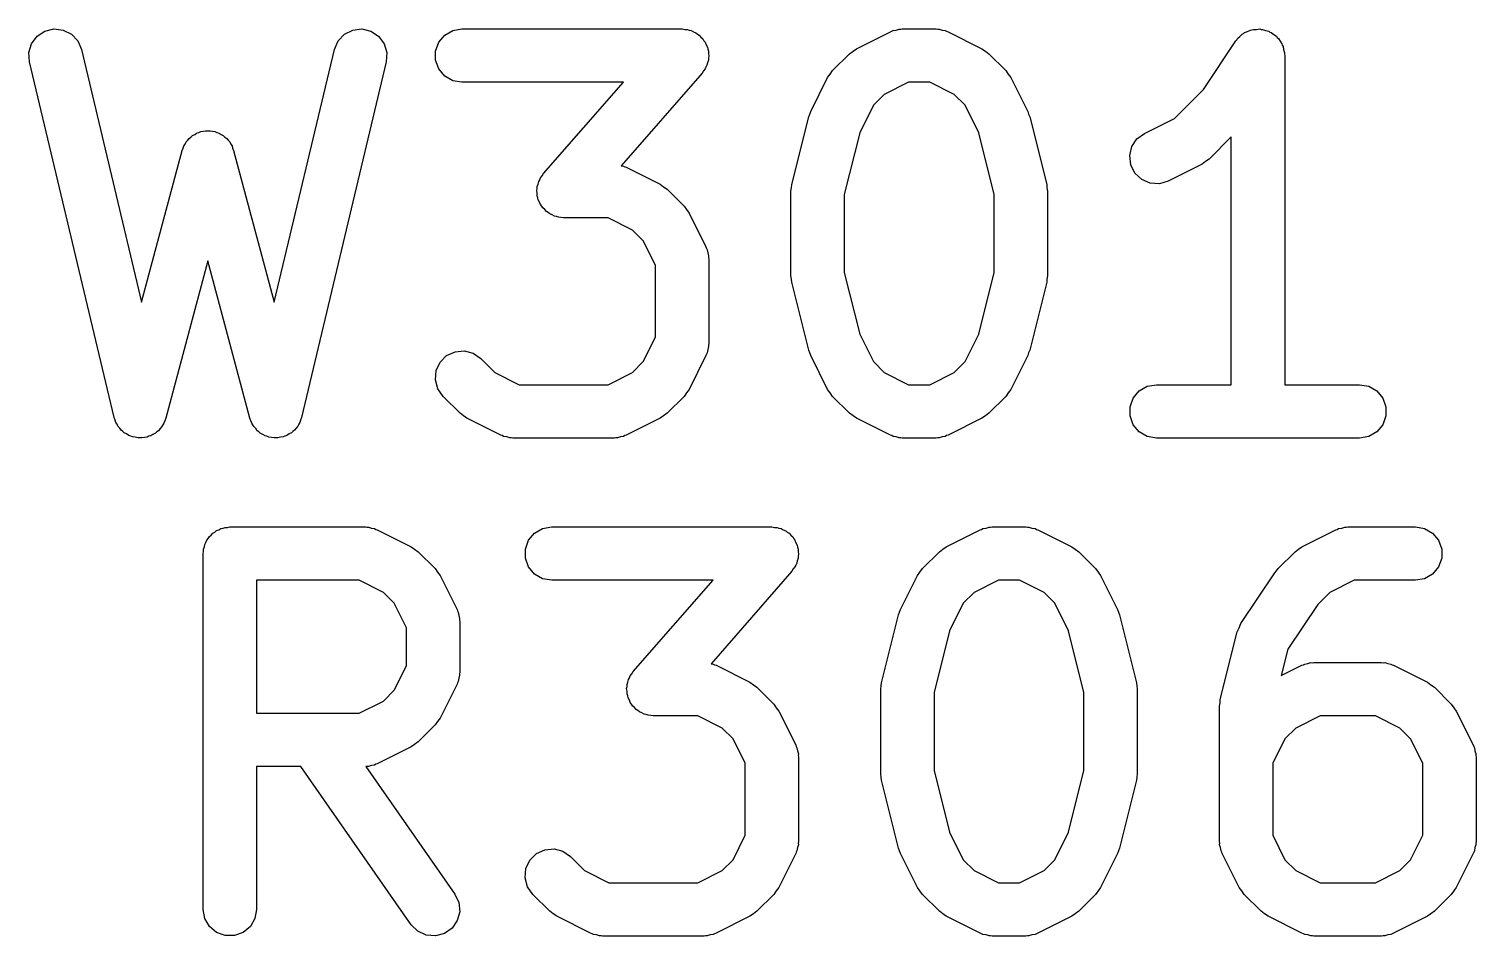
# Model space of a CAD drawing. Extents: x -0.1 to 56.2, y -70.1 to 0.1.
# Drawn here: x 4.245 to 8.313, y -47.727 to -45.177 of the extents above; entities that cross this region are included whole.
import ezdxf

# ---------------------------------------------------------------- set-up
doc = ezdxf.new("R2010")
doc.units = 0
doc.header["$MEASUREMENT"] = 0
doc.layers.add('BLACK', color=7, linetype='CONTINUOUS')

msp = doc.modelspace()

# ---------------------------------------------------------------- linework, layer by layer
at = {"layer": 'BLACK', "linetype": 'CONTINUOUS'}
for p, q in [((4.25199, -45.2188), (4.26752, -45.1979)), ((4.26752, -45.1979), (4.28927, -45.1835)), ((4.28927, -45.1835), (4.31461, -45.1775)), ((4.31461, -45.1775), (4.34048, -45.1805)), ((4.34048, -45.1805), (4.36377, -45.1922)), ((4.36377, -45.1922), (4.38167, -45.2111)), ((5.11357, -45.2111), (5.13147, -45.1922)), ((5.13147, -45.1922), (5.15475, -45.1805)), ((5.15475, -45.1805), (5.18063, -45.1775)), ((5.18063, -45.1775), (5.20597, -45.1835)), ((5.20597, -45.1835), (5.22771, -45.1979)), ((5.22771, -45.1979), (5.24325, -45.2188)), ((5.39695, -45.2149), (5.41369, -45.1949)), ((5.41369, -45.1949), (5.43625, -45.1819)), ((5.43625, -45.1819), (5.4619, -45.1774)), ((5.4619, -45.1774), (6.08095, -45.1774)), ((6.08095, -45.1774), (6.08817, -45.1787)), ((6.08817, -45.1787), (6.0955, -45.1788)), ((6.0955, -45.1788), (6.10091, -45.1809)), ((6.10091, -45.1809), (6.1066, -45.1819)), ((6.1066, -45.1819), (6.11295, -45.1856)), ((6.11295, -45.1856), (6.11979, -45.1882)), ((6.11979, -45.1882), (6.12415, -45.192)), ((6.12415, -45.192), (6.12916, -45.1949)), ((6.12916, -45.1949), (6.13387, -45.2005)), ((6.13387, -45.2005), (6.13939, -45.2054)), ((6.57122, -45.2329), (6.66646, -45.1853)), ((6.66646, -45.1853), (6.6706, -45.1841)), ((6.6706, -45.1841), (6.67435, -45.1819)), ((6.67435, -45.1819), (6.683, -45.1804)), ((6.683, -45.1804), (6.69143, -45.1779)), ((6.69143, -45.1779), (6.69574, -45.1781)), ((6.69574, -45.1781), (6.7, -45.1774)), ((6.7, -45.1774), (6.79524, -45.1774)), ((6.79524, -45.1774), (6.7995, -45.1781)), ((6.7995, -45.1781), (6.80381, -45.1779)), ((6.80381, -45.1779), (6.81223, -45.1804)), ((6.81223, -45.1804), (6.82089, -45.1819)), ((6.82089, -45.1819), (6.82463, -45.1841)), ((6.82463, -45.1841), (6.82878, -45.1853)), ((6.82878, -45.1853), (6.92402, -45.2329)), ((7.64255, -45.2042), (7.6494, -45.1984)), ((7.6494, -45.1984), (7.65559, -45.1919)), ((7.65559, -45.1919), (7.65931, -45.1901)), ((7.65931, -45.1901), (7.6625, -45.1874)), ((7.6625, -45.1874), (7.67092, -45.1844)), ((7.67092, -45.1844), (7.67894, -45.1804)), ((7.67894, -45.1804), (7.68307, -45.1799)), ((7.68307, -45.1799), (7.68698, -45.1785)), ((7.68698, -45.1785), (7.69594, -45.1785)), ((7.69594, -45.1785), (7.70483, -45.1775)), ((7.70483, -45.1775), (7.70886, -45.1785)), ((7.70886, -45.1785), (7.71302, -45.1785)), ((7.71302, -45.1785), (7.72144, -45.1816)), ((7.72144, -45.1816), (7.73013, -45.1837)), ((7.73013, -45.1837), (7.73359, -45.186)), ((7.73359, -45.186), (7.7375, -45.1874)), ((7.7375, -45.1874), (7.74436, -45.1932)), ((7.74436, -45.1932), (7.75181, -45.1981)), ((7.75181, -45.1981), (7.75427, -45.2015)), ((7.75427, -45.2015), (7.75745, -45.2042)), ((4.24454, -45.2437), (4.25199, -45.2188)), ((4.38167, -45.2111), (4.39201, -45.235)), ((4.39201, -45.235), (4.56126, -45.9459)), ((4.93398, -45.9459), (5.10323, -45.235)), ((5.10323, -45.235), (5.11357, -45.2111)), ((5.24325, -45.2188), (5.25069, -45.2437)), ((5.38804, -45.2394), (5.39695, -45.2149)), ((5.38804, -45.2654), (5.38804, -45.2394)), ((6.13939, -45.2054), (6.14218, -45.2104)), ((6.14218, -45.2104), (6.1459, -45.2149)), ((6.1459, -45.2149), (6.14841, -45.2218)), ((6.14841, -45.2218), (6.15194, -45.2282)), ((6.15194, -45.2282), (6.15283, -45.2339)), ((6.15283, -45.2339), (6.15481, -45.2394)), ((6.15481, -45.2394), (6.15481, -45.2467)), ((6.55173, -45.247), (6.56157, -45.2401)), ((6.56157, -45.2401), (6.57122, -45.2329)), ((6.92402, -45.2329), (6.93368, -45.2401)), ((6.93368, -45.2401), (6.94351, -45.247)), ((7.54648, -45.3475), (7.6376, -45.2108)), ((7.6376, -45.2108), (7.64047, -45.2078)), ((7.64047, -45.2078), (7.64255, -45.2042)), ((7.75745, -45.2042), (7.76193, -45.2119)), ((7.76193, -45.2119), (7.76723, -45.2191)), ((7.76723, -45.2191), (7.7684, -45.2231)), ((7.7684, -45.2231), (7.77048, -45.2267)), ((7.77048, -45.2267), (7.77203, -45.2355)), ((7.77203, -45.2355), (7.77454, -45.2441)), ((4.24609, -45.2698), (4.24454, -45.2437)), ((4.48418, -46.2698), (4.24609, -45.2698)), ((5.24915, -45.2698), (5.01105, -46.2698)), ((5.25069, -45.2437), (5.24915, -45.2698)), ((5.39695, -45.2899), (5.38804, -45.2654)), ((6.15088, -45.2795), (6.14788, -45.2844)), ((6.15231, -45.2723), (6.15088, -45.2795)), ((6.15481, -45.2654), (6.15231, -45.2723)), ((6.15481, -45.2467), (6.15594, -45.2539)), ((6.15594, -45.2539), (6.15481, -45.2596)), ((6.15481, -45.2596), (6.15481, -45.2654)), ((6.50411, -45.2946), (6.55173, -45.247)), ((6.94351, -45.247), (6.99113, -45.2946)), ((7.77454, -45.2441), (7.77428, -45.2483)), ((7.77428, -45.2483), (7.775, -45.2524)), ((7.775, -45.2524), (7.775, -46.1774)), ((5.41369, -45.3098), (5.39695, -45.2899)), ((5.43625, -45.3229), (5.41369, -45.3098)), ((5.4619, -45.3274), (5.43625, -45.3229)), ((6.1374, -45.3018), (5.9099, -45.5618)), ((6.14119, -45.2955), (6.1374, -45.3018)), ((6.1459, -45.2899), (6.14119, -45.2955)), ((6.14788, -45.2844), (6.1459, -45.2899)), ((6.44244, -45.4093), (6.49006, -45.3141)), ((6.49006, -45.3141), (6.49722, -45.3044)), ((6.49722, -45.3044), (6.50411, -45.2946)), ((6.99113, -45.2946), (6.99801, -45.3044)), ((6.99801, -45.3044), (7.00518, -45.3141)), ((7.00518, -45.3141), (7.0528, -45.4093)), ((5.91567, -45.3274), (5.4619, -45.3274)), ((5.69118, -45.5839), (5.91567, -45.3274)), ((6.64919, -45.3616), (6.61878, -45.392)), ((6.71771, -45.3274), (6.64919, -45.3616)), ((6.77753, -45.3274), (6.71771, -45.3274)), ((6.84605, -45.3616), (6.77753, -45.3274)), ((6.87646, -45.392), (6.84605, -45.3616)), ((7.4651, -45.4288), (7.54648, -45.3475)), ((6.61878, -45.392), (6.58029, -45.469)), ((6.91495, -45.469), (6.87646, -45.392)), ((6.38914, -45.6151), (6.43676, -45.4247)), ((6.43676, -45.4247), (6.4401, -45.4172)), ((6.4401, -45.4172), (6.44244, -45.4093)), ((7.0528, -45.4093), (7.05513, -45.4172)), ((7.05513, -45.4172), (7.05847, -45.4247)), ((7.05847, -45.4247), (7.10609, -45.6151)), ((7.38074, -45.471), (7.4651, -45.4288)), ((4.69083, -45.4904), (4.69465, -45.485)), ((4.69465, -45.485), (4.69996, -45.4813)), ((4.69996, -45.4813), (4.70453, -45.4767)), ((4.70453, -45.4767), (4.71055, -45.4739)), ((4.71055, -45.4739), (4.716, -45.4701)), ((4.716, -45.4701), (4.72226, -45.4684)), ((4.72226, -45.4684), (4.72812, -45.4657)), ((4.72812, -45.4657), (4.73474, -45.4651)), ((4.73474, -45.4651), (4.74117, -45.4634)), ((4.74117, -45.4634), (4.74762, -45.4639)), ((4.74762, -45.4639), (4.75407, -45.4634)), ((4.75407, -45.4634), (4.76049, -45.4651)), ((4.76049, -45.4651), (4.76712, -45.4657)), ((4.76712, -45.4657), (4.77298, -45.4684)), ((4.77298, -45.4684), (4.77923, -45.4701)), ((4.77923, -45.4701), (4.78469, -45.4739)), ((4.78469, -45.4739), (4.79071, -45.4767)), ((4.79071, -45.4767), (4.79528, -45.4813)), ((4.79528, -45.4813), (4.80059, -45.485)), ((4.80059, -45.485), (4.80441, -45.4904)), ((6.58029, -45.469), (6.5369, -45.6426)), ((6.95833, -45.6426), (6.91495, -45.469)), ((7.35982, -45.4865), (7.38074, -45.471)), ((7.625, -45.4811), (7.56256, -45.5435)), ((7.625, -46.1774), (7.625, -45.4811)), ((4.56126, -45.9459), (4.67515, -45.5188)), ((4.67515, -45.5188), (4.67795, -45.5127)), ((4.67795, -45.5127), (4.67968, -45.5063)), ((4.67968, -45.5063), (4.6834, -45.501)), ((4.6834, -45.501), (4.68613, -45.4951)), ((4.68613, -45.4951), (4.69083, -45.4904)), ((4.80441, -45.4904), (4.80911, -45.4951)), ((4.80911, -45.4951), (4.81184, -45.501)), ((4.81184, -45.501), (4.81555, -45.5063)), ((4.81555, -45.5063), (4.81728, -45.5127)), ((4.81728, -45.5127), (4.82009, -45.5188)), ((4.82009, -45.5188), (4.93398, -45.9459)), ((7.33942, -45.5336), (7.34547, -45.5083)), ((7.34547, -45.5083), (7.35982, -45.4865)), ((5.9099, -45.5618), (5.91613, -45.5629)), ((5.91613, -45.5629), (5.91987, -45.565)), ((5.91987, -45.565), (5.92402, -45.5663)), ((5.92402, -45.5663), (6.01925, -45.6139)), ((7.3424, -45.5595), (7.33942, -45.5336)), ((7.35405, -45.5828), (7.3424, -45.5595)), ((7.54306, -45.5576), (7.44783, -45.6052)), ((7.55272, -45.5504), (7.54306, -45.5576)), ((7.56256, -45.5435), (7.55272, -45.5504)), ((5.67627, -45.6134), (5.67769, -45.6062)), ((5.67769, -45.6062), (5.68069, -45.6013)), ((5.68069, -45.6013), (5.68267, -45.5958)), ((5.68267, -45.5958), (5.68738, -45.5902)), ((5.68738, -45.5902), (5.69118, -45.5839)), ((7.37296, -45.6007), (7.35405, -45.5828)), ((7.39686, -45.611), (7.37296, -45.6007)), ((7.44783, -45.6052), (7.42286, -45.6126)), ((5.67263, -45.6318), (5.67376, -45.6261)), ((5.67376, -45.639), (5.67263, -45.6318)), ((5.67376, -45.6203), (5.67627, -45.6134)), ((5.67376, -45.6261), (5.67376, -45.6203)), ((5.67376, -45.6464), (5.67376, -45.639)), ((5.67574, -45.6518), (5.67376, -45.6464)), ((6.01925, -45.6139), (6.02891, -45.621)), ((6.02891, -45.621), (6.03875, -45.6279)), ((6.03875, -45.6279), (6.08637, -45.6755)), ((6.3869, -45.6333), (6.3885, -45.6243)), ((6.3869, -45.8714), (6.3869, -45.6333)), ((6.3885, -45.6243), (6.38914, -45.6151)), ((6.5369, -45.6426), (6.5369, -45.8622)), ((6.95833, -45.8622), (6.95833, -45.6426)), ((7.10609, -45.6151), (7.10674, -45.6243)), ((7.10674, -45.6243), (7.10833, -45.6333)), ((7.10833, -45.6333), (7.10833, -45.8714)), ((7.42286, -45.6126), (7.39686, -45.611)), ((5.67663, -45.6575), (5.67574, -45.6518)), ((5.68016, -45.6639), (5.67663, -45.6575)), ((5.68267, -45.6708), (5.68016, -45.6639)), ((5.68639, -45.6753), (5.68267, -45.6708)), ((5.68918, -45.6803), (5.68639, -45.6753)), ((5.6947, -45.6852), (5.68918, -45.6803)), ((5.69941, -45.6908), (5.6947, -45.6852)), ((6.08637, -45.6755), (6.09325, -45.6854)), ((6.09325, -45.6854), (6.10041, -45.695)), ((5.70442, -45.6937), (5.69941, -45.6908)), ((5.70878, -45.6975), (5.70442, -45.6937)), ((5.71562, -45.7001), (5.70878, -45.6975)), ((5.72197, -45.7038), (5.71562, -45.7001)), ((5.72767, -45.7048), (5.72197, -45.7038)), ((5.73307, -45.7069), (5.72767, -45.7048)), ((5.7404, -45.7071), (5.73307, -45.7069)), ((5.74762, -45.7083), (5.7404, -45.7071)), ((5.87277, -45.7083), (5.74762, -45.7083)), ((5.94129, -45.7426), (5.87277, -45.7083)), ((6.10041, -45.695), (6.14803, -45.7903)), ((5.97169, -45.773), (5.94129, -45.7426)), ((6.00595, -45.8415), (5.97169, -45.773)), ((6.14803, -45.7903), (6.14927, -45.7944)), ((6.14927, -45.7944), (6.15143, -45.7982)), ((6.15143, -45.7982), (6.15295, -45.8068)), ((6.15295, -45.8068), (6.15546, -45.8152)), ((4.74762, -45.8292), (4.62961, -46.2717)), ((4.86563, -46.2717), (4.74762, -45.8292)), ((6.00595, -46.0442), (6.00595, -45.8415)), ((6.15546, -45.8152), (6.1552, -45.8195)), ((6.1552, -45.8195), (6.15595, -45.8238)), ((6.15595, -45.8238), (6.15595, -46.0619)), ((6.3885, -45.8805), (6.3869, -45.8714)), ((6.38914, -45.8896), (6.3885, -45.8805)), ((6.43676, -46.0801), (6.38914, -45.8896)), ((6.5369, -45.8622), (6.58029, -46.0357)), ((6.91495, -46.0357), (6.95833, -45.8622)), ((7.10609, -45.8896), (7.05847, -46.0801)), ((7.10674, -45.8805), (7.10609, -45.8896)), ((7.10833, -45.8714), (7.10674, -45.8805)), ((5.97169, -46.1127), (6.00595, -46.0442)), ((6.58029, -46.0357), (6.61878, -46.1127)), ((6.87646, -46.1127), (6.91495, -46.0357)), ((5.40047, -46.1141), (5.41889, -46.0957)), ((5.41889, -46.0957), (5.44249, -46.0847)), ((5.44249, -46.0847), (5.46844, -46.0824)), ((5.46844, -46.0824), (5.4936, -46.0892)), ((5.4936, -46.0892), (5.51494, -46.1041)), ((6.14803, -46.0954), (6.10041, -46.1907)), ((6.14927, -46.0913), (6.14803, -46.0954)), ((6.15143, -46.0876), (6.14927, -46.0913)), ((6.15295, -46.0789), (6.15143, -46.0876)), ((6.15546, -46.0705), (6.15295, -46.0789)), ((6.15595, -46.0619), (6.1552, -46.0662)), ((6.1552, -46.0662), (6.15546, -46.0705)), ((6.4401, -46.0876), (6.43676, -46.0801)), ((6.44244, -46.0954), (6.4401, -46.0876)), ((6.49006, -46.1907), (6.44244, -46.0954)), ((7.0528, -46.0954), (7.00518, -46.1907)), ((7.05513, -46.0876), (7.0528, -46.0954)), ((7.05847, -46.0801), (7.05513, -46.0876)), ((5.38946, -46.1377), (5.40047, -46.1141)), ((5.51494, -46.1041), (5.55395, -46.1431)), ((5.94129, -46.1431), (5.97169, -46.1127)), ((6.61878, -46.1127), (6.64919, -46.1431)), ((6.84605, -46.1431), (6.87646, -46.1127)), ((5.38719, -46.1637), (5.38946, -46.1377)), ((5.39393, -46.1888), (5.38719, -46.1637)), ((5.55395, -46.1431), (5.62247, -46.1774)), ((5.62247, -46.1774), (5.87277, -46.1774)), ((5.87277, -46.1774), (5.94129, -46.1431)), ((6.64919, -46.1431), (6.7177, -46.1774)), ((6.7177, -46.1774), (6.77753, -46.1774)), ((6.77753, -46.1774), (6.84605, -46.1431)), ((7.38863, -46.1819), (7.41428, -46.1774)), ((7.41428, -46.1774), (7.625, -46.1774)), ((7.775, -46.1774), (7.98571, -46.1774)), ((7.98571, -46.1774), (8.01137, -46.1819)), ((5.40887, -46.2102), (5.39393, -46.1888)), ((5.45649, -46.2578), (5.40887, -46.2102)), ((6.08637, -46.2102), (6.03875, -46.2578)), ((6.09325, -46.2003), (6.08637, -46.2102)), ((6.10041, -46.1907), (6.09325, -46.2003)), ((6.49722, -46.2003), (6.49006, -46.1907)), ((6.50411, -46.2102), (6.49722, -46.2003)), ((6.55173, -46.2578), (6.50411, -46.2102)), ((6.99113, -46.2102), (6.94351, -46.2578)), ((6.99801, -46.2003), (6.99113, -46.2102)), ((7.00518, -46.1907), (6.99801, -46.2003)), ((7.34042, -46.2394), (7.34933, -46.2149)), ((7.34933, -46.2149), (7.36608, -46.1949)), ((7.36608, -46.1949), (7.38863, -46.1819)), ((8.01137, -46.1819), (8.03392, -46.1949)), ((8.03392, -46.1949), (8.05067, -46.2149)), ((8.05067, -46.2149), (8.05957, -46.2394)), ((5.46632, -46.2647), (5.45649, -46.2578)), ((6.03875, -46.2578), (6.02891, -46.2647)), ((6.56156, -46.2647), (6.55173, -46.2578)), ((6.94351, -46.2578), (6.93368, -46.2647)), ((7.34042, -46.2654), (7.34042, -46.2394)), ((8.05957, -46.2394), (8.05957, -46.2654)), ((4.48722, -46.2768), (4.48418, -46.2698)), ((4.48921, -46.2842), (4.48722, -46.2768)), ((4.49235, -46.2886), (4.48921, -46.2842)), ((4.49452, -46.2937), (4.49235, -46.2886)), ((4.49978, -46.2992), (4.49452, -46.2937)), ((4.50417, -46.3055), (4.49978, -46.2992)), ((4.61863, -46.2953), (4.61323, -46.3007)), ((4.62094, -46.2904), (4.61863, -46.2953)), ((4.6242, -46.286), (4.62094, -46.2904)), ((4.62638, -46.2786), (4.6242, -46.286)), ((4.62961, -46.2717), (4.62638, -46.2786)), ((4.86885, -46.2786), (4.86563, -46.2717)), ((4.87104, -46.286), (4.86885, -46.2786)), ((4.8743, -46.2904), (4.87104, -46.286)), ((4.87661, -46.2953), (4.8743, -46.2904)), ((4.88201, -46.3007), (4.87661, -46.2953)), ((4.99546, -46.2992), (4.99106, -46.3055)), ((5.00071, -46.2937), (4.99546, -46.2992)), ((5.00289, -46.2886), (5.00071, -46.2937)), ((5.00603, -46.2842), (5.00289, -46.2886)), ((5.00802, -46.2768), (5.00603, -46.2842)), ((5.01105, -46.2698), (5.00802, -46.2768)), ((5.47598, -46.2718), (5.46632, -46.2647)), ((5.57122, -46.3195), (5.47598, -46.2718)), ((6.01925, -46.2718), (5.92402, -46.3195)), ((6.02891, -46.2647), (6.01925, -46.2718)), ((6.57122, -46.2718), (6.56156, -46.2647)), ((6.66646, -46.3195), (6.57122, -46.2718)), ((6.92402, -46.2718), (6.82878, -46.3195)), ((6.93368, -46.2647), (6.92402, -46.2718)), ((7.34933, -46.2899), (7.34042, -46.2654)), ((7.36608, -46.3098), (7.34933, -46.2899)), ((8.05067, -46.2899), (8.03392, -46.3098)), ((8.05957, -46.2654), (8.05067, -46.2899)), ((4.50866, -46.3086), (4.50417, -46.3055)), ((4.51242, -46.3126), (4.50866, -46.3086)), ((4.51925, -46.316), (4.51242, -46.3126)), ((4.52553, -46.3204), (4.51925, -46.316)), ((4.53081, -46.3218), (4.52553, -46.3204)), ((4.53571, -46.3243), (4.53081, -46.3218)), ((4.54331, -46.3251), (4.53571, -46.3243)), ((4.5507, -46.3271), (4.54331, -46.3251)), ((4.55614, -46.3266), (4.5507, -46.3271)), ((4.56158, -46.3272), (4.55614, -46.3266)), ((4.56902, -46.3255), (4.56158, -46.3272)), ((4.57664, -46.3248), (4.56902, -46.3255)), ((4.58159, -46.3225), (4.57664, -46.3248)), ((4.58692, -46.3212), (4.58159, -46.3225)), ((4.59331, -46.317), (4.58692, -46.3212)), ((4.60023, -46.3138), (4.59331, -46.317)), ((4.6041, -46.3099), (4.60023, -46.3138)), ((4.60867, -46.3069), (4.6041, -46.3099)), ((4.61323, -46.3007), (4.60867, -46.3069)), ((4.88657, -46.3069), (4.88201, -46.3007)), ((4.89114, -46.3099), (4.88657, -46.3069)), ((4.895, -46.3138), (4.89114, -46.3099)), ((4.90193, -46.317), (4.895, -46.3138)), ((4.90832, -46.3212), (4.90193, -46.317)), ((4.91364, -46.3225), (4.90832, -46.3212)), ((4.9186, -46.3248), (4.91364, -46.3225)), ((4.92622, -46.3255), (4.9186, -46.3248)), ((4.93366, -46.3272), (4.92622, -46.3255)), ((4.93909, -46.3266), (4.93366, -46.3272)), ((4.94454, -46.3271), (4.93909, -46.3266)), ((4.95194, -46.3251), (4.94454, -46.3271)), ((4.95953, -46.3243), (4.95194, -46.3251)), ((4.96442, -46.3218), (4.95953, -46.3243)), ((4.96971, -46.3204), (4.96442, -46.3218)), ((4.97599, -46.316), (4.96971, -46.3204)), ((4.98282, -46.3126), (4.97599, -46.316)), ((4.98657, -46.3086), (4.98282, -46.3126)), ((4.99106, -46.3055), (4.98657, -46.3086)), ((5.57536, -46.3207), (5.57122, -46.3195)), ((5.57911, -46.3229), (5.57536, -46.3207)), ((5.58777, -46.3244), (5.57911, -46.3229)), ((5.59619, -46.3269), (5.58777, -46.3244)), ((5.6005, -46.3266), (5.59619, -46.3269)), ((5.60476, -46.3274), (5.6005, -46.3266)), ((5.89048, -46.3274), (5.60476, -46.3274)), ((5.89473, -46.3266), (5.89048, -46.3274)), ((5.89905, -46.3269), (5.89473, -46.3266)), ((5.90747, -46.3244), (5.89905, -46.3269)), ((5.91613, -46.3229), (5.90747, -46.3244)), ((5.91987, -46.3207), (5.91613, -46.3229)), ((5.92402, -46.3195), (5.91987, -46.3207)), ((6.6706, -46.3207), (6.66646, -46.3195)), ((6.67435, -46.3229), (6.6706, -46.3207)), ((6.68301, -46.3244), (6.67435, -46.3229)), ((6.69143, -46.3269), (6.68301, -46.3244)), ((6.69574, -46.3266), (6.69143, -46.3269)), ((6.7, -46.3274), (6.69574, -46.3266)), ((6.79524, -46.3274), (6.7, -46.3274)), ((6.7995, -46.3266), (6.79524, -46.3274)), ((6.80381, -46.3269), (6.7995, -46.3266)), ((6.81223, -46.3244), (6.80381, -46.3269)), ((6.82089, -46.3229), (6.81223, -46.3244)), ((6.82464, -46.3207), (6.82089, -46.3229)), ((6.82878, -46.3195), (6.82464, -46.3207)), ((7.38863, -46.3229), (7.36608, -46.3098)), ((7.41428, -46.3274), (7.38863, -46.3229)), ((7.98571, -46.3274), (7.41428, -46.3274)), ((8.01137, -46.3229), (7.98571, -46.3274)), ((8.03392, -46.3098), (8.01137, -46.3229)), ((4.77819, -46.5852), (4.78387, -46.5819)), ((4.78387, -46.5819), (4.79033, -46.5808)), ((4.79033, -46.5808), (4.7965, -46.5785)), ((4.7965, -46.5785), (4.80306, -46.5785)), ((4.80306, -46.5785), (4.80952, -46.5774)), ((4.80952, -46.5774), (5.19048, -46.5774)), ((5.19048, -46.5774), (5.19474, -46.5781)), ((5.19474, -46.5781), (5.19905, -46.5779)), ((5.19905, -46.5779), (5.20747, -46.5804)), ((5.20747, -46.5804), (5.21613, -46.5819)), ((5.21613, -46.5819), (5.21987, -46.5841)), ((5.21987, -46.5841), (5.22402, -46.5853)), ((5.66608, -46.5949), (5.68863, -46.5819)), ((5.68863, -46.5819), (5.71428, -46.5774)), ((5.71428, -46.5774), (6.33333, -46.5774)), ((6.33333, -46.5774), (6.34055, -46.5787)), ((6.34055, -46.5787), (6.34788, -46.5788)), ((6.34788, -46.5788), (6.35329, -46.5809)), ((6.35329, -46.5809), (6.35898, -46.5819)), ((6.35898, -46.5819), (6.36533, -46.5856)), ((6.91884, -46.5853), (6.92298, -46.5841)), ((6.92298, -46.5841), (6.92673, -46.5819)), ((6.92673, -46.5819), (6.93538, -46.5804)), ((6.93538, -46.5804), (6.9438, -46.5779)), ((6.9438, -46.5779), (6.94812, -46.5781)), ((6.94812, -46.5781), (6.95238, -46.5774)), ((6.95238, -46.5774), (7.04762, -46.5774)), ((7.04762, -46.5774), (7.05188, -46.5781)), ((7.05188, -46.5781), (7.05619, -46.5779)), ((7.05619, -46.5779), (7.06462, -46.5804)), ((7.06462, -46.5804), (7.07327, -46.5819)), ((7.07327, -46.5819), (7.07701, -46.5841)), ((7.07701, -46.5841), (7.08116, -46.5853)), ((7.91884, -46.5853), (7.92298, -46.5841)), ((7.92298, -46.5841), (7.92673, -46.5819)), ((7.92673, -46.5819), (7.93538, -46.5804)), ((7.93538, -46.5804), (7.9438, -46.5779)), ((7.9438, -46.5779), (7.94812, -46.5781)), ((7.94812, -46.5781), (7.95238, -46.5774)), ((7.95238, -46.5774), (8.14286, -46.5774)), ((8.14286, -46.5774), (8.16851, -46.5819)), ((8.16851, -46.5819), (8.19107, -46.5949)), ((4.73905, -46.6267), (4.74233, -46.621)), ((4.74233, -46.621), (4.74457, -46.6149)), ((4.74457, -46.6149), (4.74879, -46.6099)), ((4.74879, -46.6099), (4.75207, -46.6042)), ((4.75207, -46.6042), (4.7571, -46.6)), ((4.7571, -46.6), (4.76131, -46.5949)), ((4.76131, -46.5949), (4.767, -46.5916)), ((4.767, -46.5916), (4.77202, -46.5874)), ((4.77202, -46.5874), (4.77819, -46.5852)), ((5.22402, -46.5853), (5.31926, -46.6329)), ((5.64042, -46.6394), (5.64933, -46.6149)), ((5.64933, -46.6149), (5.66608, -46.5949)), ((6.36533, -46.5856), (6.37217, -46.5882)), ((6.37217, -46.5882), (6.37653, -46.592)), ((6.37653, -46.592), (6.38154, -46.5949)), ((6.38154, -46.5949), (6.38625, -46.6005)), ((6.38625, -46.6005), (6.39177, -46.6054)), ((6.39177, -46.6054), (6.39457, -46.6104)), ((6.39457, -46.6104), (6.39828, -46.6149)), ((6.39828, -46.6149), (6.40079, -46.6218)), ((6.40079, -46.6218), (6.40433, -46.6282)), ((6.8236, -46.6329), (6.91884, -46.5853)), ((7.08116, -46.5853), (7.1764, -46.6329)), ((7.8236, -46.6329), (7.91884, -46.5853)), ((8.19107, -46.5949), (8.20781, -46.6149)), ((8.20781, -46.6149), (8.21672, -46.6394)), ((4.73452, -46.6524), (4.73566, -46.6459)), ((4.73452, -47.6524), (4.73452, -46.6524)), ((4.73566, -46.6394), (4.73791, -46.6332)), ((4.73566, -46.6459), (4.73566, -46.6394)), ((4.73791, -46.6332), (4.73905, -46.6267)), ((5.31926, -46.6329), (5.32892, -46.6401)), ((5.32892, -46.6401), (5.33875, -46.647)), ((5.33875, -46.647), (5.38637, -46.6946)), ((5.64042, -46.6654), (5.64042, -46.6394)), ((5.64933, -46.6899), (5.64042, -46.6654)), ((6.40433, -46.6282), (6.40521, -46.6339)), ((6.40719, -46.6654), (6.40469, -46.6723)), ((6.40521, -46.6339), (6.40719, -46.6394)), ((6.40719, -46.6394), (6.40719, -46.6467)), ((6.40719, -46.6467), (6.40832, -46.6539)), ((6.40832, -46.6539), (6.40719, -46.6596)), ((6.40719, -46.6596), (6.40719, -46.6654)), ((6.75649, -46.6946), (6.80411, -46.647)), ((6.80411, -46.647), (6.81394, -46.6401)), ((6.81394, -46.6401), (6.8236, -46.6329)), ((7.1764, -46.6329), (7.18606, -46.6401)), ((7.18606, -46.6401), (7.19589, -46.647)), ((7.19589, -46.647), (7.24351, -46.6946)), ((7.75649, -46.6946), (7.80411, -46.647)), ((7.80411, -46.647), (7.81394, -46.6401)), ((7.81394, -46.6401), (7.8236, -46.6329)), ((8.21672, -46.6654), (8.20781, -46.6899)), ((8.21672, -46.6394), (8.21672, -46.6654)), ((5.38637, -46.6946), (5.39325, -46.7044)), ((5.39325, -46.7044), (5.40041, -46.7141)), ((5.66608, -46.7098), (5.64933, -46.6899)), ((6.38978, -46.7018), (6.16228, -46.9618)), ((6.39357, -46.6955), (6.38978, -46.7018)), ((6.39828, -46.6899), (6.39357, -46.6955)), ((6.40027, -46.6844), (6.39828, -46.6899)), ((6.40326, -46.6795), (6.40027, -46.6844)), ((6.40469, -46.6723), (6.40326, -46.6795)), ((6.74244, -46.7141), (6.7496, -46.7044)), ((6.7496, -46.7044), (6.75649, -46.6946)), ((7.24351, -46.6946), (7.25039, -46.7044)), ((7.25039, -46.7044), (7.25756, -46.7141)), ((7.65188, -46.8489), (7.74712, -46.706)), ((7.74712, -46.706), (7.75224, -46.7007)), ((7.75224, -46.7007), (7.75649, -46.6946)), ((8.20781, -46.6899), (8.19107, -46.7098)), ((4.88452, -46.7274), (4.88452, -47.1012)), ((5.17277, -46.7274), (4.88452, -46.7274)), ((5.24129, -46.7616), (5.17277, -46.7274)), ((5.40041, -46.7141), (5.44803, -46.8093)), ((5.68863, -46.7229), (5.66608, -46.7098)), ((5.71428, -46.7274), (5.68863, -46.7229)), ((6.16805, -46.7274), (5.71428, -46.7274)), ((5.94356, -46.9839), (6.16805, -46.7274)), ((6.69482, -46.8093), (6.74244, -46.7141)), ((6.97009, -46.7274), (6.90157, -46.7616)), ((7.02991, -46.7274), (6.97009, -46.7274)), ((7.09843, -46.7616), (7.02991, -46.7274)), ((7.25756, -46.7141), (7.30518, -46.8093)), ((7.97009, -46.7274), (7.90157, -46.7616)), ((8.14286, -46.7274), (7.97009, -46.7274)), ((8.16851, -46.7229), (8.14286, -46.7274)), ((8.19107, -46.7098), (8.16851, -46.7229)), ((5.27169, -46.792), (5.24129, -46.7616)), ((6.90157, -46.7616), (6.87116, -46.792)), ((7.12884, -46.792), (7.09843, -46.7616)), ((7.90157, -46.7616), (7.86781, -46.7954)), ((5.30595, -46.8606), (5.27169, -46.792)), ((5.44803, -46.8093), (5.44927, -46.8135)), ((5.44927, -46.8135), (5.45143, -46.8172)), ((5.45143, -46.8172), (5.45295, -46.8259)), ((5.45295, -46.8259), (5.45546, -46.8343)), ((6.64152, -47.0151), (6.68914, -46.8247)), ((6.68914, -46.8247), (6.69248, -46.8172)), ((6.69248, -46.8172), (6.69482, -46.8093)), ((6.87116, -46.792), (6.83267, -46.869)), ((7.16733, -46.869), (7.12884, -46.792)), ((7.30518, -46.8093), (7.30751, -46.8172)), ((7.30751, -46.8172), (7.31086, -46.8247)), ((7.31086, -46.8247), (7.35847, -47.0151)), ((7.86781, -46.7954), (7.78389, -46.9213)), ((5.30595, -46.968), (5.30595, -46.8606)), ((5.45546, -46.8343), (5.4552, -46.8386)), ((5.4552, -46.8386), (5.45595, -46.8429)), ((5.45595, -46.8429), (5.45595, -46.9857)), ((6.83267, -46.869), (6.78928, -47.0426)), ((7.21071, -47.0426), (7.16733, -46.869)), ((7.64152, -46.8723), (7.64671, -46.8607)), ((7.64671, -46.8607), (7.65188, -46.8489)), ((7.5939, -47.0628), (7.64152, -46.8723)), ((7.78389, -46.9213), (7.76537, -46.9954)), ((5.27169, -47.0365), (5.30595, -46.968)), ((5.45595, -46.9857), (5.4552, -46.99)), ((5.4552, -46.99), (5.45546, -46.9943)), ((5.93505, -46.9958), (5.93976, -46.9902)), ((5.93976, -46.9902), (5.94356, -46.9839)), ((6.16228, -46.9618), (6.16851, -46.9629)), ((6.16851, -46.9629), (6.17225, -46.965)), ((6.17225, -46.965), (6.1764, -46.9663)), ((6.1764, -46.9663), (6.27164, -47.0139)), ((7.76537, -46.9954), (7.8236, -46.9663)), ((7.8236, -46.9663), (7.82774, -46.965)), ((7.82774, -46.965), (7.83149, -46.9629)), ((7.83149, -46.9629), (7.84015, -46.9613)), ((7.84015, -46.9613), (7.84857, -46.9588)), ((7.84857, -46.9588), (7.85288, -46.9591)), ((7.85288, -46.9591), (7.85714, -46.9583)), ((7.85714, -46.9583), (8.04762, -46.9583)), ((8.04762, -46.9583), (8.05188, -46.9591)), ((8.05188, -46.9591), (8.05619, -46.9588)), ((8.05619, -46.9588), (8.06461, -46.9613)), ((8.06461, -46.9613), (8.07327, -46.9629)), ((8.07327, -46.9629), (8.07702, -46.965)), ((8.07702, -46.965), (8.08116, -46.9663)), ((8.08116, -46.9663), (8.1764, -47.0139)), ((5.44803, -47.0193), (5.40041, -47.1145)), ((5.44927, -47.0151), (5.44803, -47.0193)), ((5.45143, -47.0114), (5.44927, -47.0151)), ((5.45295, -47.0027), (5.45143, -47.0114)), ((5.45546, -46.9943), (5.45295, -47.0027)), ((5.92502, -47.0318), (5.92614, -47.0261)), ((5.92614, -47.039), (5.92502, -47.0318)), ((5.92614, -47.0203), (5.92865, -47.0134)), ((5.92614, -47.0261), (5.92614, -47.0203)), ((5.92865, -47.0134), (5.93007, -47.0062)), ((5.93007, -47.0062), (5.93307, -47.0013)), ((5.93307, -47.0013), (5.93505, -46.9958)), ((6.27164, -47.0139), (6.28129, -47.021)), ((6.28129, -47.021), (6.29113, -47.0279)), ((6.29113, -47.0279), (6.33875, -47.0755)), ((6.63929, -47.0333), (6.64088, -47.0243)), ((6.64088, -47.0243), (6.64152, -47.0151)), ((7.35847, -47.0151), (7.35912, -47.0243)), ((7.35912, -47.0243), (7.36071, -47.0333)), ((8.1764, -47.0139), (8.18606, -47.021)), ((8.18606, -47.021), (8.19589, -47.0279)), ((8.19589, -47.0279), (8.24351, -47.0755)), ((5.17277, -47.1012), (5.24129, -47.0669)), ((5.24129, -47.0669), (5.27169, -47.0365)), ((5.92614, -47.0464), (5.92614, -47.039)), ((5.92812, -47.0518), (5.92614, -47.0464)), ((5.92901, -47.0575), (5.92812, -47.0518)), ((5.93254, -47.0639), (5.92901, -47.0575)), ((5.93505, -47.0708), (5.93254, -47.0639)), ((5.93877, -47.0753), (5.93505, -47.0708)), ((6.63929, -47.2714), (6.63929, -47.0333)), ((6.78928, -47.0426), (6.78928, -47.2622)), ((7.21071, -47.2622), (7.21071, -47.0426)), ((7.36071, -47.0333), (7.36071, -47.2714)), ((7.59167, -47.081), (7.59326, -47.0719)), ((7.59326, -47.0719), (7.5939, -47.0628)), ((4.88452, -47.1012), (5.17277, -47.1012)), ((5.94156, -47.0803), (5.93877, -47.0753)), ((5.94708, -47.0852), (5.94156, -47.0803)), ((5.95179, -47.0908), (5.94708, -47.0852)), ((5.95681, -47.0937), (5.95179, -47.0908)), ((5.96116, -47.0975), (5.95681, -47.0937)), ((5.968, -47.1001), (5.96116, -47.0975)), ((5.97435, -47.1038), (5.968, -47.1001)), ((5.98005, -47.1048), (5.97435, -47.1038)), ((5.98545, -47.1069), (5.98005, -47.1048)), ((5.99278, -47.1071), (5.98545, -47.1069)), ((6, -47.1083), (5.99278, -47.1071)), ((6.12515, -47.1083), (6, -47.1083)), ((6.19367, -47.1426), (6.12515, -47.1083)), ((6.33875, -47.0755), (6.34563, -47.0854)), ((6.34563, -47.0854), (6.3528, -47.095)), ((6.3528, -47.095), (6.40041, -47.1903)), ((7.59167, -47.4619), (7.59167, -47.081)), ((7.87485, -47.1083), (7.80633, -47.1426)), ((8.02991, -47.1083), (7.87485, -47.1083)), ((8.09843, -47.1426), (8.02991, -47.1083)), ((8.24351, -47.0755), (8.25039, -47.0854)), ((8.25039, -47.0854), (8.25756, -47.095)), ((8.25756, -47.095), (8.30518, -47.1903)), ((5.38637, -47.134), (5.33875, -47.1816)), ((5.39325, -47.1242), (5.38637, -47.134)), ((5.40041, -47.1145), (5.39325, -47.1242)), ((6.22408, -47.173), (6.19367, -47.1426)), ((7.80633, -47.1426), (7.77592, -47.173)), ((8.12884, -47.173), (8.09843, -47.1426)), ((5.32891, -47.1885), (5.31926, -47.1957)), ((5.33875, -47.1816), (5.32891, -47.1885)), ((6.25833, -47.2415), (6.22408, -47.173)), ((6.40041, -47.1903), (6.40165, -47.1944)), ((6.40165, -47.1944), (6.40381, -47.1982)), ((7.77592, -47.173), (7.74167, -47.2415)), ((8.1631, -47.2415), (8.12884, -47.173)), ((8.30518, -47.1903), (8.30641, -47.1944)), ((8.30641, -47.1944), (8.30857, -47.1982)), ((5.31926, -47.1957), (5.22402, -47.2433)), ((6.40381, -47.1982), (6.40534, -47.2068)), ((6.40534, -47.2068), (6.40784, -47.2152)), ((6.40784, -47.2152), (6.40758, -47.2195)), ((6.40758, -47.2195), (6.40833, -47.2238)), ((6.40833, -47.2238), (6.40833, -47.4619)), ((8.30857, -47.1982), (8.3101, -47.2068)), ((8.3101, -47.2068), (8.3126, -47.2152)), ((8.3126, -47.2152), (8.31234, -47.2195)), ((8.31234, -47.2195), (8.31309, -47.2238)), ((8.31309, -47.2238), (8.31309, -47.4619)), ((5.00857, -47.2512), (4.88452, -47.2512)), ((4.88452, -47.2512), (4.88452, -47.6524)), ((5.31951, -47.6954), (5.00857, -47.2512)), ((5.19473, -47.2504), (5.19154, -47.251)), ((5.19154, -47.251), (5.44239, -47.6094)), ((5.19905, -47.2507), (5.19473, -47.2504)), ((5.20747, -47.2482), (5.19905, -47.2507)), ((5.21613, -47.2467), (5.20747, -47.2482)), ((5.21987, -47.2445), (5.21613, -47.2467)), ((5.22402, -47.2433), (5.21987, -47.2445)), ((6.25833, -47.4442), (6.25833, -47.2415)), ((6.64088, -47.2805), (6.63929, -47.2714)), ((6.78928, -47.2622), (6.83267, -47.4357)), ((7.16733, -47.4357), (7.21071, -47.2622)), ((7.36071, -47.2714), (7.35912, -47.2805)), ((7.74167, -47.2415), (7.74167, -47.4442)), ((8.1631, -47.4442), (8.1631, -47.2415)), ((6.64152, -47.2896), (6.64088, -47.2805)), ((6.68914, -47.4801), (6.64152, -47.2896)), ((7.35847, -47.2896), (7.31086, -47.4801)), ((7.35912, -47.2805), (7.35847, -47.2896)), ((6.83267, -47.4357), (6.87116, -47.5127)), ((7.12884, -47.5127), (7.16733, -47.4357)), ((6.22408, -47.5127), (6.25833, -47.4442)), ((6.40534, -47.4789), (6.40381, -47.4876)), ((6.40784, -47.4705), (6.40534, -47.4789)), ((6.40833, -47.4619), (6.40758, -47.4662)), ((6.40758, -47.4662), (6.40784, -47.4705)), ((7.59242, -47.4662), (7.59167, -47.4619)), ((7.59216, -47.4705), (7.59242, -47.4662)), ((7.59466, -47.4789), (7.59216, -47.4705)), ((7.59619, -47.4876), (7.59466, -47.4789)), ((7.74167, -47.4442), (7.77592, -47.5127)), ((8.12884, -47.5127), (8.1631, -47.4442)), ((8.3101, -47.4789), (8.30857, -47.4876)), ((8.3126, -47.4705), (8.3101, -47.4789)), ((8.31309, -47.4619), (8.31234, -47.4662)), ((8.31234, -47.4662), (8.3126, -47.4705)), ((5.64184, -47.5377), (5.65285, -47.5141)), ((5.65285, -47.5141), (5.67127, -47.4957)), ((5.67127, -47.4957), (5.69487, -47.4847)), ((5.69487, -47.4847), (5.72082, -47.4824)), ((5.72082, -47.4824), (5.74598, -47.4892)), ((5.74598, -47.4892), (5.76732, -47.5041)), ((5.76732, -47.5041), (5.80633, -47.5431)), ((6.19367, -47.5431), (6.22408, -47.5127)), ((6.40041, -47.4954), (6.3528, -47.5907)), ((6.40165, -47.4913), (6.40041, -47.4954)), ((6.40381, -47.4876), (6.40165, -47.4913)), ((6.69248, -47.4876), (6.68914, -47.4801)), ((6.69482, -47.4954), (6.69248, -47.4876)), ((6.74244, -47.5907), (6.69482, -47.4954)), ((6.87116, -47.5127), (6.90157, -47.5431)), ((7.09843, -47.5431), (7.12884, -47.5127)), ((7.30518, -47.4954), (7.25756, -47.5907)), ((7.30751, -47.4876), (7.30518, -47.4954)), ((7.31086, -47.4801), (7.30751, -47.4876)), ((7.59835, -47.4913), (7.59619, -47.4876)), ((7.59958, -47.4954), (7.59835, -47.4913)), ((7.6472, -47.5907), (7.59958, -47.4954)), ((7.77592, -47.5127), (7.80633, -47.5431)), ((8.09843, -47.5431), (8.12884, -47.5127)), ((8.30518, -47.4954), (8.25756, -47.5907)), ((8.30641, -47.4913), (8.30518, -47.4954)), ((8.30857, -47.4876), (8.30641, -47.4913)), ((5.63957, -47.5637), (5.64184, -47.5377)), ((5.80633, -47.5431), (5.87485, -47.5774)), ((6.12515, -47.5774), (6.19367, -47.5431)), ((6.90157, -47.5431), (6.97009, -47.5774)), ((7.02991, -47.5774), (7.09843, -47.5431)), ((7.80633, -47.5431), (7.87485, -47.5774)), ((8.02991, -47.5774), (8.09843, -47.5431)), ((5.64631, -47.5888), (5.63957, -47.5637)), ((5.66125, -47.6102), (5.64631, -47.5888)), ((5.87485, -47.5774), (6.12515, -47.5774)), ((6.34563, -47.6003), (6.33875, -47.6102)), ((6.3528, -47.5907), (6.34563, -47.6003)), ((6.7496, -47.6003), (6.74244, -47.5907)), ((6.75649, -47.6102), (6.7496, -47.6003)), ((6.97009, -47.5774), (7.02991, -47.5774)), ((7.25039, -47.6003), (7.24351, -47.6102)), ((7.25756, -47.5907), (7.25039, -47.6003)), ((7.65437, -47.6003), (7.6472, -47.5907)), ((7.66125, -47.6102), (7.65437, -47.6003)), ((7.87485, -47.5774), (8.02991, -47.5774)), ((8.25039, -47.6003), (8.24351, -47.6102)), ((8.25756, -47.5907), (8.25039, -47.6003)), ((5.44239, -47.6094), (5.4534, -47.633)), ((5.4534, -47.633), (5.45566, -47.6589)), ((5.70887, -47.6578), (5.66125, -47.6102)), ((6.33875, -47.6102), (6.29113, -47.6578)), ((6.80411, -47.6578), (6.75649, -47.6102)), ((7.24351, -47.6102), (7.19589, -47.6578)), ((7.70887, -47.6578), (7.66125, -47.6102)), ((8.24351, -47.6102), (8.19589, -47.6578)), ((4.73905, -47.678), (4.73452, -47.6524)), ((4.75207, -47.7006), (4.73905, -47.678)), ((4.88, -47.678), (4.86698, -47.7006)), ((4.88452, -47.6524), (4.88, -47.678)), ((5.45566, -47.6589), (5.44892, -47.6841)), ((5.7187, -47.6647), (5.70887, -47.6578)), ((5.72836, -47.6718), (5.7187, -47.6647)), ((5.8236, -47.7195), (5.72836, -47.6718)), ((6.27164, -47.6718), (6.1764, -47.7195)), ((6.28129, -47.6647), (6.27164, -47.6718)), ((6.29113, -47.6578), (6.28129, -47.6647)), ((6.81394, -47.6647), (6.80411, -47.6578)), ((6.8236, -47.6718), (6.81394, -47.6647)), ((6.91884, -47.7195), (6.8236, -47.6718)), ((7.1764, -47.6718), (7.08116, -47.7195)), ((7.18606, -47.6647), (7.1764, -47.6718)), ((7.19589, -47.6578), (7.18606, -47.6647)), ((7.7187, -47.6647), (7.70887, -47.6578)), ((7.72836, -47.6718), (7.7187, -47.6647)), ((7.8236, -47.7195), (7.72836, -47.6718)), ((8.1764, -47.6718), (8.08116, -47.7195)), ((8.18606, -47.6647), (8.1764, -47.6718)), ((8.19589, -47.6578), (8.18606, -47.6647)), ((4.77202, -47.7173), (4.75207, -47.7006)), ((4.7965, -47.7262), (4.77202, -47.7173)), ((4.84702, -47.7173), (4.82255, -47.7262)), ((4.86698, -47.7006), (4.84702, -47.7173)), ((5.33792, -47.7138), (5.31951, -47.6954)), ((5.36153, -47.7248), (5.33792, -47.7138)), ((5.41264, -47.7204), (5.38748, -47.7271)), ((5.43398, -47.7054), (5.41264, -47.7204)), ((5.44892, -47.6841), (5.43398, -47.7054)), ((5.82775, -47.7207), (5.8236, -47.7195)), ((5.83149, -47.7229), (5.82775, -47.7207)), ((5.84015, -47.7244), (5.83149, -47.7229)), ((6.16851, -47.7229), (6.15985, -47.7244)), ((6.17225, -47.7207), (6.16851, -47.7229)), ((6.1764, -47.7195), (6.17225, -47.7207)), ((6.92298, -47.7207), (6.91884, -47.7195)), ((6.92673, -47.7229), (6.92298, -47.7207)), ((6.93538, -47.7244), (6.92673, -47.7229)), ((7.07327, -47.7229), (7.06461, -47.7244)), ((7.07702, -47.7207), (7.07327, -47.7229)), ((7.08116, -47.7195), (7.07702, -47.7207)), ((7.82774, -47.7207), (7.8236, -47.7195)), ((7.83149, -47.7229), (7.82774, -47.7207)), ((7.84015, -47.7244), (7.83149, -47.7229)), ((8.07327, -47.7229), (8.06461, -47.7244)), ((8.07702, -47.7207), (8.07327, -47.7229)), ((8.08116, -47.7195), (8.07702, -47.7207)), ((4.82255, -47.7262), (4.7965, -47.7262)), ((5.38748, -47.7271), (5.36153, -47.7248)), ((5.84857, -47.7269), (5.84015, -47.7244)), ((5.85288, -47.7266), (5.84857, -47.7269)), ((5.85714, -47.7274), (5.85288, -47.7266)), ((6.14286, -47.7274), (5.85714, -47.7274)), ((6.14712, -47.7266), (6.14286, -47.7274)), ((6.15143, -47.7269), (6.14712, -47.7266)), ((6.15985, -47.7244), (6.15143, -47.7269)), ((6.9438, -47.7269), (6.93538, -47.7244)), ((6.94812, -47.7266), (6.9438, -47.7269)), ((6.95238, -47.7274), (6.94812, -47.7266)), ((7.04762, -47.7274), (6.95238, -47.7274)), ((7.05188, -47.7266), (7.04762, -47.7274)), ((7.05619, -47.7269), (7.05188, -47.7266)), ((7.06461, -47.7244), (7.05619, -47.7269)), ((7.84857, -47.7269), (7.84015, -47.7244)), ((7.85288, -47.7266), (7.84857, -47.7269)), ((7.85714, -47.7274), (7.85288, -47.7266)), ((8.04762, -47.7274), (7.85714, -47.7274)), ((8.05188, -47.7266), (8.04762, -47.7274)), ((8.05619, -47.7269), (8.05188, -47.7266)), ((8.06461, -47.7244), (8.05619, -47.7269))]:
    msp.add_line(p, q, dxfattribs=at)

doc.saveas('drawing.dxf')
